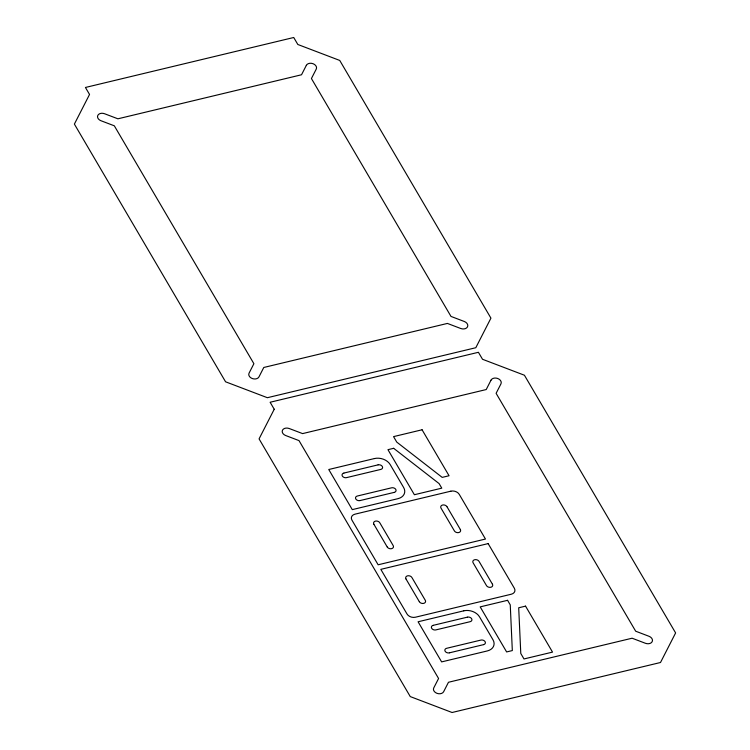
<?xml version="1.0" encoding="UTF-8"?>
<svg xmlns="http://www.w3.org/2000/svg" width="750" height="750" viewBox="0 0 750 750"><rect width="100%" height="100%" fill="white"/><g stroke="black" fill="none" stroke-linecap="round" stroke-linejoin="round"><path stroke-width="1.12" d="M343.988 473.044L377.972 464.887M360.131 500.55L394.116 492.403M433.322 625.312L467.316 617.166M449.466 652.819L483.45 644.672M447.009 506.784L460.266 529.369M492.356 584.081L479.109 561.487A3.319 2.419 13.6 0 0 474.619 559.744A3.319 2.419 13.6 0 0 473.175 562.913L486.431 585.506A3.319 2.419 13.6 0 0 490.781 587.278A3.319 2.419 13.6 0 0 492.422 584.184M373.922 524.316L387.178 546.9M406.022 579.019L419.278 601.613M378.103 464.859A3.197 2.325 13.6 0 1 382.322 466.509A3.197 2.325 13.6 0 1 380.644 469.453L346.659 477.6A3.197 2.325 13.6 0 1 342.375 476.091A3.197 2.325 13.6 0 1 343.856 473.072M360 500.588A3.197 2.325 13.6 0 1 355.781 498.938A3.197 2.325 13.6 0 1 357.45 495.994L391.444 487.847A3.197 2.325 13.6 0 1 395.728 489.356A3.197 2.325 13.6 0 1 394.237 492.375M446.944 506.681A3.319 2.419 13.6 0 0 442.528 505.041A3.319 2.419 13.6 0 0 441.075 508.209L454.331 530.794A3.319 2.419 13.6 0 0 458.681 532.575A3.319 2.419 13.6 0 0 460.322 529.472M373.866 524.212A3.319 2.419 13.6 0 1 375.506 521.109A3.319 2.419 13.6 0 1 379.856 522.891L393.113 545.475A3.319 2.419 13.6 0 1 391.659 548.644A3.319 2.419 13.6 0 1 387.244 547.003M483.581 644.644A3.197 2.325 13.6 0 0 485.062 641.625A3.197 2.325 13.6 0 0 480.778 640.116L446.794 648.263A3.197 2.325 13.6 0 0 445.116 651.206A3.197 2.325 13.6 0 0 449.334 652.856M433.2 625.341A3.197 2.325 13.6 0 0 431.709 628.359A3.197 2.325 13.6 0 0 436.003 629.869L469.988 621.722A3.197 2.325 13.6 0 0 471.656 618.778A3.197 2.325 13.6 0 0 467.438 617.128M419.334 601.716A3.319 2.419 13.6 0 0 423.759 603.356A3.319 2.419 13.6 0 0 425.212 600.188L411.956 577.603A3.319 2.419 13.6 0 0 407.606 575.822A3.319 2.419 13.6 0 0 405.966 578.916M89.541 94.453L74.381 124.097L225.572 381.797L267.384 397.706L475.809 347.719L490.931 318.141L339.741 60.441L297.825 44.484L293.728 37.5L85.434 87.469L89.541 94.453M306.347 65.334L301.528 74.766L117.9 118.809L104.569 113.737A5.334 3.881 13.6 0 0 97.828 115.359A5.334 3.881 13.6 0 0 100.987 120.741L114.319 125.812L253.894 363.703L249.066 373.134A5.334 3.881 13.6 0 0 252.225 378.516A5.334 3.881 13.6 0 0 258.966 376.903L263.784 367.472L447.413 323.428L460.744 328.5A5.334 3.881 13.6 0 0 467.484 326.878A5.334 3.881 13.6 0 0 464.325 321.497L450.994 316.425L311.419 78.534L316.247 69.103A5.334 3.881 13.6 0 0 313.087 63.722A5.334 3.881 13.6 0 0 306.347 65.334M274.228 409.247L259.069 438.881L410.259 696.581L452.072 712.5L660.497 662.503L675.619 632.934L524.428 375.234L482.522 359.278L478.416 352.294L270.122 402.253L274.228 409.247M491.034 380.128L486.216 389.55L302.587 433.603L289.256 428.531A5.334 3.881 13.6 0 0 282.516 430.144A5.334 3.881 13.6 0 0 285.675 435.525L299.006 440.606L438.581 678.497L433.753 687.919A5.334 3.881 13.6 0 0 436.913 693.309A5.334 3.881 13.6 0 0 443.653 691.688L448.472 682.266L632.1 638.212L645.431 643.284A5.334 3.881 13.6 0 0 652.172 641.672A5.334 3.881 13.6 0 0 649.012 636.291L635.681 631.209L496.106 393.319L500.934 383.897A5.334 3.881 13.6 0 0 497.775 378.506A5.334 3.881 13.6 0 0 491.034 380.128M422.081 429.778L393.553 436.622L396.759 442.097L442.2 477.384L449.053 475.744L422.081 429.778M393.656 448.303L387.956 449.672L414.384 494.728L441.778 488.156L439.106 483.6L393.656 448.303M374.4 458.559L328.753 469.509L352.284 509.625L397.941 498.675A12.019 8.747 13.6 0 0 403.641 487.519L390.178 464.559A12.019 8.747 13.6 0 0 374.4 458.559M450.872 491.175L354.956 514.181A6.384 4.65 13.6 0 0 351.928 520.106L378.141 564.788L485.466 539.044L459.253 494.363A6.384 4.65 13.6 0 0 450.872 491.175M488.147 543.6L380.822 569.353L407.034 614.025A6.384 4.65 13.6 0 0 415.416 617.222L511.322 594.216A6.384 4.65 13.6 0 0 514.359 588.281L488.147 543.6M463.744 610.828L418.087 621.778L441.628 661.894L487.275 650.944A12.019 8.747 13.6 0 0 492.984 639.788L479.513 616.828A12.019 8.747 13.6 0 0 463.744 610.828M507.581 600.309L480.188 606.881L506.625 651.938L512.325 650.569L510.253 604.875L507.581 600.309M525.553 606.131L518.7 607.781L520.781 653.475L523.987 658.95L552.525 652.106L525.553 606.131"/></g></svg>
